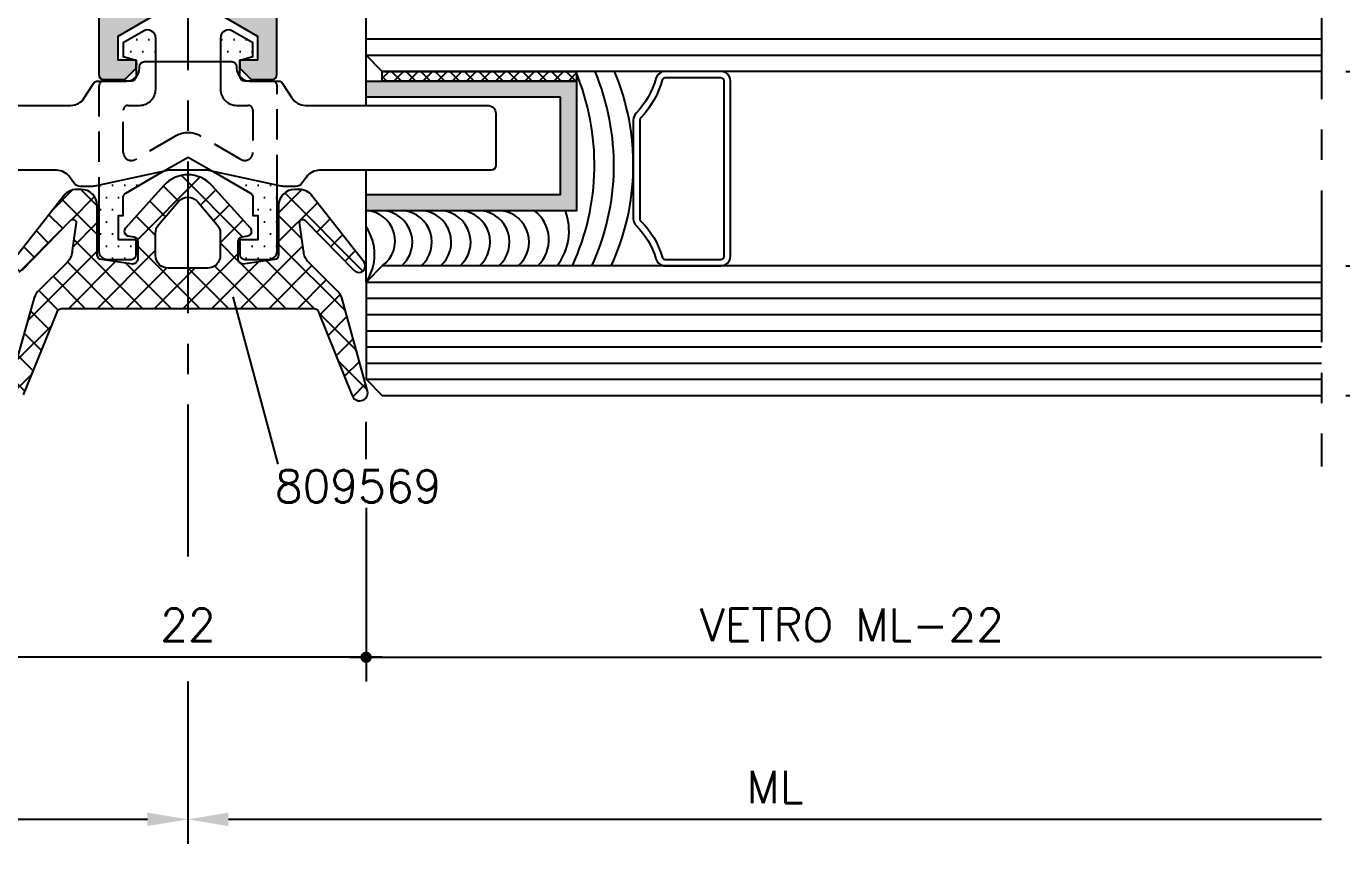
# Model space of a CAD drawing. Extents: x 0 to 1130, y -960 to 577.
# Drawn here: x 546.1 to 627.3, y -595.7 to -545.3 of the extents above; entities that cross this region are included whole.
import ezdxf

# ---------------------------------------------------------------- set-up
doc = ezdxf.new("R2010")
doc.units = 0
doc.header["$LTSCALE"] = 7.5
doc.header["$MEASUREMENT"] = 0
doc.linetypes.add('CENTER', pattern=[2, 1.25, -0.25, 0.25, -0.25])
doc.linetypes.add('HIDDEN', pattern=[0.375, 0.25, -0.125])
doc.layers.get('0').update_dxf_attribs({"linetype": 'CONTINUOUS'})
doc.layers.get('DEFPOINTS').update_dxf_attribs({"linetype": 'CONTINUOUS'})
for name, color, linetype in [('ASSI', 1, 'CENTER'), ('FILL', 8, 'CONTINUOUS'), ('FINE', 7, 'CONTINUOUS'), ('GOMMA', 3, 'CONTINUOUS'), ('GROSSA', 4, 'CONTINUOUS'), ('NASC', 7, 'HIDDEN'), ('QUOTE', 254, 'CONTINUOUS'), ('TESTO', 2, 'CONTINUOUS'), ('TRATTEGGI', 140, 'CONTINUOUS'), ('VETRO', 6, 'CONTINUOUS')]:
    doc.layers.add(name, color=color, linetype=linetype)
doc.styles.get("Standard").update_dxf_attribs({"font": 'romans.shx'})
doc.dimstyles.new('FRECCIA_1-1', dxfattribs={"dimtxt": 2, "dimasz": 2.5, "dimexe": 1.5, "dimexo": 1.5, "dimgap": 1, "dimtad": 3, "dimdsep": 46, "dimtxsty": 'Standard', "dimcen": 0, "dimclrt": 2, "dimaunit": 1, "dimadec": 0, "dimazin": 0, "dimtfac": 0.7, "dimtmove": 0, "dimatfit": 3, "dimfxl": 1, "dimtolj": 2, "dimarcsym": 0})
doc.dimstyles.new('SCALA_1-1$0', dxfattribs={"dimtxt": 2, "dimasz": 1, "dimexe": 1.5, "dimexo": 1.5, "dimgap": 1, "dimtad": 3, "dimdsep": 46, "dimtxsty": 'Standard', "dimblk1": 'PUNTO', "dimblk2": 'PUNTO', "dimsah": 1, "dimcen": 0.09, "dimclrt": 2, "dimadec": 0, "dimazin": 0, "dimtfac": 0.7, "dimtmove": 0, "dimatfit": 3, "dimldrblk": 'PUNTO', "dimfxl": 1, "dimtolj": 2, "dimarcsym": 0})

# ---------------------------------------------------------------- blocks, each defined once
blk = doc.blocks.new('PUNTO')
blk.add_line((-1, 0), (1, 0))
at = {"const_width": 0.35}
blk.add_lwpolyline([(-0.1750000000000114, 0, 1), (0.1750000000000114, 0, 1)], format="xyb", close=True, dxfattribs=at)
blk = doc.blocks.new('*D185')
at = {"layer": 'DEFPOINTS', "color": 0, "transparency": 16777216}
for p in [(545.0636726406867, -569.2443215585051), (567.0636726406864, -573.457674864868), (545.0636726406867, -584.1830775016026)]:
    blk.add_point(p, dxfattribs=at)
at = {"layer": 'QUOTE', "color": 0, "lineweight": -2, "transparency": 16777216}
for p, q in [((545.0636726406867, -570.7443215585051), (545.0636726406867, -585.6830775016026)), ((567.0636726406864, -574.957674864868), (567.0636726406864, -585.6830775016026)), ((566.0636726406864, -584.1830775016026), (546.0636726406867, -584.1830775016026))]:
    blk.add_line(p, q, dxfattribs=at)
at = {"layer": 'QUOTE', "color": 0, "lineweight": -2, "transparency": 16777216, "rotation": 180}
blk.add_blockref('PUNTO', (545.0636726406867, -584.1830775016026), dxfattribs=at)
at = {"layer": 'QUOTE', "color": 0, "lineweight": -2, "transparency": 16777216}
blk.add_blockref('PUNTO', (567.0636726406864, -584.1830775016026), dxfattribs=at)
at = {"layer": 'QUOTE', "color": 2, "transparency": 16777216, "insert": (556.0636726406865, -582.1830775016026), "char_height": 2, "attachment_point": 5}
blk.add_mtext('\\A2;22', dxfattribs=at)
blk = doc.blocks.new('*D186')
at = {"layer": 'DEFPOINTS', "color": 0, "transparency": 16777216}
for p in [(626.0636726406868, -572.4219131510699), (567.0636726406867, -573.457674864868), (626.0636726406868, -584.1830775016026)]:
    blk.add_point(p, dxfattribs=at)
at = {"layer": 'QUOTE', "color": 0, "lineweight": -2, "transparency": 16777216}
for p, q in [((567.0636726406867, -574.957674864868), (567.0636726406867, -585.6830775016026)), ((568.0636726406867, -584.1830775016026), (626.0636726406868, -584.1830775016026))]:
    blk.add_line(p, q, dxfattribs=at)
at = {"layer": 'QUOTE', "color": 0, "lineweight": -2, "transparency": 16777216, "rotation": 180}
blk.add_blockref('PUNTO', (567.0636726406867, -584.1830775016026), dxfattribs=at)
at = {"layer": 'QUOTE', "color": 2, "transparency": 16777216, "insert": (597.0636726406867, -582.1830775016026), "char_height": 2, "attachment_point": 5}
blk.add_mtext('\\A2;VETRO ML-22', dxfattribs=at)
blk = doc.blocks.new('_None')
blk = doc.blocks.new('*D188')
at = {"layer": 'DEFPOINTS', "color": 0, "transparency": 16777216}
for p in [(626.0636726406868, -572.4219131510699), (556.0636726406867, -584.1830775016026), (556.0636726406867, -594.1830775016026)]:
    blk.add_point(p, dxfattribs=at)
at = {"layer": 'QUOTE', "color": 0, "lineweight": -2, "transparency": 16777216}
for p, q in [((556.0636726406867, -585.6830775016026), (556.0636726406867, -595.6830775016026)), ((626.0636726406868, -594.1830775016026), (558.5636726406867, -594.1830775016026))]:
    blk.add_line(p, q, dxfattribs=at)
at = {"layer": 'QUOTE', "color": 0, "transparency": 16777216}
blk.add_solid([(558.5636726406867, -593.766410834936), (558.5636726406867, -594.5997441682692), (556.0636726406867, -594.1830775016026)], dxfattribs=at)
at = {"layer": 'QUOTE', "color": 2, "transparency": 16777216, "insert": (592.3136726406867, -592.1830775016026), "char_height": 2, "attachment_point": 5}
blk.add_mtext('\\A2;ML', dxfattribs=at)
blk = doc.blocks.new('*D189')
at = {"layer": 'DEFPOINTS', "color": 0, "transparency": 16777216}
for p in [(486.0636726406866, -572.4219131510699), (556.0636726406867, -584.1830775016026), (486.0636726406866, -594.1830775016026)]:
    blk.add_point(p, dxfattribs=at)
at = {"layer": 'QUOTE', "color": 0, "lineweight": -2, "transparency": 16777216}
for p, q in [((556.0636726406867, -585.6830775016026), (556.0636726406867, -595.6830775016026)), ((553.5636726406867, -594.1830775016026), (486.0636726406866, -594.1830775016026))]:
    blk.add_line(p, q, dxfattribs=at)
at = {"layer": 'QUOTE', "color": 0, "transparency": 16777216}
blk.add_solid([(553.5636726406867, -593.766410834936), (553.5636726406867, -594.5997441682692), (556.0636726406867, -594.1830775016026)], dxfattribs=at)
at = {"layer": 'QUOTE', "color": 2, "transparency": 16777216, "insert": (519.8136726406867, -592.1830775016026), "char_height": 2, "attachment_point": 5}
blk.add_mtext('\\A2;ML', dxfattribs=at)
blk = doc.blocks.new('*D192')
at = {"layer": 'DEFPOINTS', "color": 0, "transparency": 16777216}
for p in [(626.0636726406871, -560.03250693077), (626.0636726406871, -568.03250693077), (636.1655515231535, -568.03250693077)]:
    blk.add_point(p, dxfattribs=at)
at = {"layer": 'QUOTE', "color": 0, "lineweight": -2, "transparency": 16777216}
for p, q in [((627.5636726406871, -560.03250693077), (637.6655515231535, -560.03250693077)), ((636.1655515231535, -561.03250693077), (636.1655515231535, -567.03250693077)), ((627.5636726406871, -568.03250693077), (637.6655515231535, -568.03250693077))]:
    blk.add_line(p, q, dxfattribs=at)
for p, rotation in [((636.1655515231535, -560.03250693077), 90), ((636.1655515231535, -568.03250693077), 270)]:
    blk.add_blockref('PUNTO', p, dxfattribs=dict(at, rotation=rotation))
at = {"layer": 'QUOTE', "color": 2, "transparency": 16777216, "insert": (634.1655515231532, -564.03250693077), "char_height": 2, "attachment_point": 5, "rotation": 90}
blk.add_mtext('\\A2;8', dxfattribs=at)
blk = doc.blocks.new('*D193')
at = {"layer": 'DEFPOINTS', "color": 0, "transparency": 16777216}
for p in [(626.0636726406871, -548.0325069307698), (626.0636726406871, -560.03250693077), (636.1655515231535, -560.03250693077)]:
    blk.add_point(p, dxfattribs=at)
at = {"layer": 'QUOTE', "color": 0, "lineweight": -2, "transparency": 16777216}
for p, q in [((627.5636726406871, -548.0325069307698), (637.6655515231535, -548.0325069307698)), ((636.1655515231535, -549.0325069307698), (636.1655515231535, -559.03250693077)), ((627.5636726406871, -560.03250693077), (637.6655515231535, -560.03250693077))]:
    blk.add_line(p, q, dxfattribs=at)
for p, rotation in [((636.1655515231535, -548.0325069307698), 90), ((636.1655515231535, -560.03250693077), 270)]:
    blk.add_blockref('PUNTO', p, dxfattribs=dict(at, rotation=rotation))
at = {"layer": 'QUOTE', "color": 2, "transparency": 16777216, "insert": (634.1655515231532, -554.0325069307698), "char_height": 2, "attachment_point": 5, "rotation": 90}
blk.add_mtext('\\A2;12', dxfattribs=at)
blk = doc.blocks.new('*D194')
at = {"layer": 'DEFPOINTS', "color": 0, "transparency": 16777216}
for p in [(626.0636726406871, -541.5325069307698), (636.1655515231535, -541.5325069307698), (626.0636726406871, -548.0325069307698)]:
    blk.add_point(p, dxfattribs=at)
at = {"layer": 'QUOTE', "color": 0, "lineweight": -2, "transparency": 16777216}
for p, q in [((636.1655515231535, -541.5325069307698), (636.1655515231535, -533.1991735974365)), ((627.5636726406871, -541.5325069307698), (637.6655515231535, -541.5325069307698)), ((636.1655515231535, -547.0325069307698), (636.1655515231535, -542.5325069307698)), ((627.5636726406871, -548.0325069307698), (637.6655515231535, -548.0325069307698))]:
    blk.add_line(p, q, dxfattribs=at)
for p, rotation in [((636.1655515231535, -541.5325069307698), 90), ((636.1655515231535, -548.0325069307698), 270)]:
    blk.add_blockref('PUNTO', p, dxfattribs=dict(at, rotation=rotation))
at = {"layer": 'QUOTE', "color": 2, "transparency": 16777216, "insert": (633.6417419993437, -536.8658402641032), "char_height": 2, "attachment_point": 5, "rotation": 90}
blk.add_mtext('\\A2;3/3', dxfattribs=at)
blk = doc.blocks.new('*D195')
at = {"layer": 'DEFPOINTS', "color": 0, "transparency": 16777216}
for p in [(626.0636726406871, -541.5325069307698), (646.063672640687, -541.5325069307698), (626.0636726406871, -568.03250693077)]:
    blk.add_point(p, dxfattribs=at)
at = {"layer": 'QUOTE', "color": 0, "lineweight": -2, "transparency": 16777216}
for p, q in [((627.5636726406871, -541.5325069307698), (647.563672640687, -541.5325069307698)), ((646.063672640687, -567.03250693077), (646.063672640687, -542.5325069307698)), ((627.5636726406871, -568.03250693077), (647.563672640687, -568.03250693077))]:
    blk.add_line(p, q, dxfattribs=at)
for p, rotation in [((646.063672640687, -541.5325069307698), 90), ((646.063672640687, -568.03250693077), 270)]:
    blk.add_blockref('PUNTO', p, dxfattribs=dict(at, rotation=rotation))
at = {"layer": 'QUOTE', "color": 2, "transparency": 16777216, "insert": (644.0636726406867, -554.7825069307698), "char_height": 2, "attachment_point": 5, "rotation": 90}
blk.add_mtext('\\A2;27', dxfattribs=at)

msp = doc.modelspace()

# ---------------------------------------------------------------- hatches: boundary and pattern name
at = {"layer": 'FILL'}
h = msp.add_hatch(color=253, dxfattribs=at)
edge = h.paths.add_edge_path(flags=16)
edge.add_arc((533.3636726406868, -427.4325069307697), 0.2999999999999545, 89.99999999999457, 180)
edge.add_line((533.0636726406868, -427.4325069307697), (533.0636726406867, -511.2325069307697))
edge.add_arc((533.3636726406868, -511.2325069307697), 0.2999999999999545, 180, 270)
edge.add_line((533.3636726406868, -511.5325069307696), (578.7636726406868, -511.5325069307696))
edge.add_arc((578.7636726406868, -511.2325069307697), 0.2999999999999545, 270, 360)
edge.add_line((579.0636726406867, -511.2325069307697), (579.063672640687, -427.4325069307697))
edge.add_arc((578.7636726406869, -427.4325069307697), 0.2999999999999545, 0, 90)
edge.add_line((578.7636726406869, -427.1325069307698), (533.3636726406868, -427.1325069307698))
edge = h.paths.add_edge_path()
edge.add_line((540.7636726406869, -527.3325069307698), (539.8636726406868, -527.3325069307698))
edge.add_arc((539.8636726406868, -527.6325069307698), 0.2999999999999829, 90.00000000000541, 180.0000000000054)
edge.add_line((539.5636726406868, -527.6325069307698), (539.5636726406868, -527.7082428620578))
edge.add_arc((539.8636726406867, -527.7082428620578), 0.2999999999999261, 180, 225.0000000000038)
edge.add_line((539.6515406063309, -527.9203748964137), (540.1758046750427, -528.4446389651256))
edge.add_arc((540.3879367093987, -528.2325069307697), 0.2999999999999341, 224.9999999999962, 270)
edge.add_line((540.3879367093987, -528.5325069307696), (542.2636726406869, -528.5325069307696))
edge.add_arc((542.2636726406869, -528.2325069307697), 0.2999999999999545, 270, 360)
edge.add_line((542.5636726406868, -528.2325069307697), (542.5636726406867, -513.8325069307696))
edge.add_arc((542.8636726406867, -513.8325069307696), 0.2999999999999545, 90, 180, ccw=False)
edge.add_line((542.8636726406867, -513.5325069307696), (550.263672640687, -513.5325069307696))
edge.add_arc((550.263672640687, -513.8325069307696), 0.2999999999999829, -5.5138116294983774e-12, 89.9999999999946, ccw=False)
edge.add_line((550.563672640687, -513.8325069307696), (550.5636726406868, -528.2325069307697))
edge.add_arc((550.8636726406868, -528.2325069307697), 0.2999999999999829, 180.0000000000163, 270.0000000000163)
edge.add_line((550.8636726406869, -528.5325069307696), (551.4636726406869, -528.5325069307696))
edge.add_arc((551.4636726406868, -528.8325069307697), 0.3000000000000114, -1.0913936421275139e-11, 89.99999999998909, ccw=False)
edge.add_line((551.7636726406869, -528.8325069307698), (551.7636726406869, -529.4807698034587))
edge.add_arc((551.4636726406868, -529.4807698034585), 0.2999999999999972, -74.9999999999971, 0, ccw=False)
edge.add_line((551.5413183542177, -529.7705475513453), (550.7860269271562, -529.9729272792767))
edge.add_arc((550.8636726406869, -530.2627050271633), 0.299999999999927, 104.9999999999926, 179.9999999999891)
edge.add_line((550.563672640687, -530.2627050271633), (550.5636726406868, -548.2325069307697))
edge.add_arc((550.8636726406868, -548.2325069307697), 0.2999999999999972, 179.9999999999864, 269.9999999999919)
edge.add_line((550.8636726406868, -548.5325069307696), (552.1636726406869, -548.5325069307695))
edge.add_line((552.1636726406869, -548.5325069307696), (552.8636726406868, -547.8325069307697))
edge.add_line((552.8636726406868, -547.8325069307696), (552.8636726406868, -547.3325069307696))
edge.add_line((552.8636726406868, -547.3325069307696), (551.7636726406868, -547.3325069307696))
edge.add_line((551.7636726406868, -547.3325069307696), (551.7636726406868, -545.8604125499058))
edge.add_line((551.7636726406868, -545.860412549906), (554.0636726406868, -544.5325069307697))
edge.add_line((554.0636726406868, -544.5325069307696), (554.0636726406868, -532.5325069307696))
edge.add_arc((556.0636726406868, -532.5325069307696), 2, 0, 180, ccw=False)
edge.add_line((558.0636726406868, -532.5325069307696), (558.0636726406868, -544.5325069307696))
edge.add_line((558.0636726406868, -544.5325069307696), (560.3636726406868, -545.8604125499058))
edge.add_line((560.3636726406868, -545.860412549906), (560.3636726406868, -547.3325069307697))
edge.add_line((560.3636726406868, -547.3325069307696), (559.2636726406868, -547.3325069307696))
edge.add_line((559.2636726406868, -547.3325069307696), (559.2636726406868, -547.8325069307696))
edge.add_line((559.2636726406868, -547.8325069307696), (559.9636726406867, -548.5325069307695))
edge.add_line((559.9636726406867, -548.5325069307696), (561.2636726406869, -548.5325069307696))
edge.add_arc((561.2636726406869, -548.2325069307697), 0.2999999999999403, 269.9999999999972, 360.0000000000027)
edge.add_line((561.5636726406868, -548.2325069307697), (561.5636726406868, -530.2627050271635))
edge.add_arc((561.2636726406868, -530.2627050271635), 0.3000000000000398, 1.085629331272737e-11, 75.00000000001305)
edge.add_line((561.3413183542175, -529.9729272792767), (560.5860269271561, -529.7705475513454))
edge.add_arc((560.6636726406869, -529.4807698034587), 0.300000000000004, 179.9999999999891, 254.9999999999945, ccw=False)
edge.add_line((560.3636726406869, -529.4807698034585), (560.3636726406868, -529.3325069307696))
edge.add_line((560.3636726406868, -529.3325069307696), (560.3636726406868, -528.8325069307697))
edge.add_arc((560.6636726406869, -528.8325069307698), 0.3000000000000682, 90, 180, ccw=False)
edge.add_line((560.6636726406869, -528.5325069307696), (561.2636726406869, -528.5325069307696))
edge.add_arc((561.2636726406868, -528.2325069307697), 0.2999999999999829, 270.0000000000054, 359.9999999999946)
edge.add_line((561.5636726406868, -528.2325069307697), (561.5636726406868, -513.8325069307696))
edge.add_arc((561.8636726406868, -513.8325069307696), 0.2999999999999829, 90.0000000000054, 180.0000000000054, ccw=False)
edge.add_line((561.8636726406868, -513.5325069307696), (569.2636726406871, -513.5325069307696))
edge.add_arc((569.2636726406871, -513.8325069307696), 0.2999999999999545, 0, 90, ccw=False)
edge.add_line((569.5636726406871, -513.8325069307696), (569.563672640687, -528.2325069307697))
edge.add_arc((569.8636726406869, -528.2325069307697), 0.3000000000000114, 180.0000000000109, 270.0000000000109)
edge.add_line((569.863672640687, -528.5325069307696), (571.7394085719751, -528.5325069307696))
edge.add_arc((571.739408571975, -528.2325069307697), 0.2999999999999829, 270.0000000000135, 315.0000000000134)
edge.add_line((571.951540606331, -528.4446389651256), (572.4758046750429, -527.9203748964138))
edge.add_arc((572.2636726406869, -527.7082428620579), 0.3000000000000245, 315.0000000000057, 360.0000000000055)
edge.add_line((572.563672640687, -527.7082428620579), (572.563672640687, -527.6325069307698))
edge.add_arc((572.2636726406869, -527.6325069307698), 0.3000000000000398, 5.428146656363683e-12, 90.00000000000541)
edge.add_line((572.2636726406869, -527.3325069307698), (571.363672640687, -527.3325069307698))
edge.add_arc((571.3636726406869, -527.0325069307697), 0.3000000000000398, 180.0000000000054, 270.0000000000054, ccw=False)
edge.add_line((571.063672640687, -527.0325069307697), (571.063672640687, -523.8325069307698))
edge.add_arc((571.3636726406869, -523.8325069307698), 0.3000000000000398, 89.9999999999946, 179.9999999999946, ccw=False)
edge.add_line((571.363672640687, -523.5325069307698), (573.0136726406869, -523.5325069307698))
edge.add_arc((573.0136726406869, -523.2325069307698), 0.3000000000000398, 269.9999999999946, 359.9999999999946)
edge.add_line((573.313672640687, -523.2325069307698), (573.313672640687, -522.3325069307698))
edge.add_arc((573.613672640687, -522.3325069307698), 0.3000000000000682, 90, 180, ccw=False)
edge.add_line((573.613672640687, -522.0325069307697), (574.1796980444713, -522.0325069307697))
edge.add_line((574.1796980444713, -522.0325069307697), (575.313672640687, -521.3778063923904))
edge.add_line((575.313672640687, -521.3778063923904), (576.4476472369025, -522.0325069307696))
edge.add_line((576.4476472369025, -522.0325069307696), (577.0136726406869, -522.0325069307697))
edge.add_arc((577.0136726406869, -522.3325069307698), 0.3000000000000114, 1.0913936421275139e-11, 90.00000000000807, ccw=False)
edge.add_line((577.313672640687, -522.3325069307697), (577.313672640687, -523.2325069307698))
edge.add_arc((577.6136726406869, -523.2325069307698), 0.2999999999999403, 179.9999999999973, 270.0000000000027)
edge.add_line((577.6136726406869, -523.5325069307697), (579.2636726406869, -523.5325069307697))
edge.add_arc((579.2636726406869, -523.8325069307698), 0.3000000000000682, 0, 90, ccw=False)
edge.add_line((579.563672640687, -523.8325069307698), (579.563672640687, -527.0325069307697))
edge.add_arc((579.2636726406869, -527.0325069307696), 0.300000000000054, 269.99999999999727, 359.99999999999187, ccw=False)
edge.add_line((579.2636726406869, -527.3325069307698), (578.3636726406869, -527.3325069307698))
edge.add_arc((578.3636726406869, -527.6325069307698), 0.2999999999999972, 90.00000000000813, 180.0000000000027)
edge.add_line((578.063672640687, -527.6325069307698), (578.0636726406868, -527.7082428620578))
edge.add_arc((578.3636726406868, -527.7082428620577), 0.2999999999999829, 180.0000000000244, 225.0000000000288)
edge.add_line((578.151540606331, -527.9203748964137), (578.675804675043, -528.4446389651257))
edge.add_arc((578.8879367093989, -528.2325069307699), 0.2999999999998437, 224.9999999999904, 269.9999999999864)
edge.add_line((578.8879367093988, -528.5325069307697), (580.7636726406868, -528.5325069307697))
edge.add_arc((580.7636726406868, -528.2325069307697), 0.3000000000000682, 270, 360)
edge.add_line((581.0636726406868, -528.2325069307697), (581.063672640687, -424.5325069307697))
edge.add_arc((580.063672640687, -424.5325069307697), 0.9999999999999858, 0, 90.00000000000081)
edge.add_line((580.0636726406868, -423.5325069307697), (532.0636726406868, -423.5325069307697))
edge.add_arc((532.0636726406868, -424.5325069307697), 1, 90, 179.9999999999968)
edge.add_line((531.0636726406868, -424.5325069307696), (531.0636726406867, -528.2325069307697))
edge.add_arc((531.3636726406868, -528.2325069307697), 0.2999999999999829, 179.9999999999946, 269.9999999999946)
edge.add_line((531.3636726406868, -528.5325069307696), (533.2394085719749, -528.5325069307696))
edge.add_arc((533.2394085719748, -528.2325069307697), 0.2999999999999829, 270.0000000000054, 315)
edge.add_line((533.4515406063308, -528.4446389651257), (533.9758046750428, -527.9203748964139))
edge.add_arc((533.7636726406868, -527.7082428620579), 0.3000000000000346, 315.0000000000077, 360.0000000000163)
edge.add_line((534.0636726406868, -527.7082428620578), (534.0636726406868, -527.6325069307698))
edge.add_arc((533.7636726406869, -527.6325069307698), 0.2999999999999545, 0, 90)
edge.add_line((533.7636726406869, -527.3325069307698), (532.8636726406868, -527.3325069307698))
edge.add_arc((532.8636726406868, -527.0325069307697), 0.2999999999999829, 179.9999999999946, 269.9999999999946, ccw=False)
edge.add_line((532.5636726406868, -527.0325069307697), (532.5636726406868, -523.8325069307698))
edge.add_arc((532.8636726406868, -523.8325069307698), 0.2999999999999829, 90.0000000000054, 180.0000000000054, ccw=False)
edge.add_line((532.8636726406868, -523.5325069307698), (534.5136726406869, -523.5325069307698))
edge.add_arc((534.5136726406868, -523.2325069307699), 0.2999999999998835, 270.0000000000054, 360.0000000000136)
edge.add_line((534.8136726406867, -523.2325069307698), (534.8136726406867, -522.3325069307697))
edge.add_arc((535.1136726406867, -522.3325069307698), 0.3000000000000114, 89.99999999998909, 179.9999999999891, ccw=False)
edge.add_line((535.1136726406868, -522.0325069307697), (535.6796980444711, -522.0325069307696))
edge.add_line((535.6796980444711, -522.0325069307696), (536.8136726406867, -521.3778063923904))
edge.add_line((536.8136726406867, -521.3778063923904), (537.9476472369024, -522.0325069307697))
edge.add_line((537.9476472369024, -522.0325069307697), (538.5136726406867, -522.0325069307697))
edge.add_arc((538.5136726406867, -522.3325069307698), 0.3000000000000682, 0, 90, ccw=False)
edge.add_line((538.8136726406867, -522.3325069307698), (538.8136726406867, -523.2325069307698))
edge.add_arc((539.1136726406867, -523.2325069307698), 0.3000000000000398, 180.0000000000054, 270.0000000000054)
edge.add_line((539.1136726406868, -523.5325069307698), (540.7636726406869, -523.5325069307698))
edge.add_arc((540.7636726406868, -523.8325069307698), 0.3000000000000114, -1.0913936421275139e-11, 89.99999999998909, ccw=False)
edge.add_line((541.0636726406868, -523.8325069307698), (541.0636726406868, -527.0325069307697))
edge.add_arc((540.7636726406868, -527.0325069307698), 0.3000000000000114, -89.99999999998909, 1.0913936421275139e-11, ccw=False)
edge = h.paths.add_edge_path(flags=16)
edge.add_line((532.5636726406868, -520.656118554652), (532.5636726406868, -513.8325069307696))
edge.add_arc((532.8636726406868, -513.8325069307696), 0.2999999999999545, 90, 180, ccw=False)
edge.add_line((532.8636726406868, -513.5325069307696), (540.7636726406867, -513.5325069307696))
edge.add_arc((540.7636726406867, -513.8325069307697), 0.3000000000000398, 5.4001247917767614e-12, 90.0000000000054, ccw=False)
edge.add_line((541.0636726406867, -513.8325069307696), (541.0636726406868, -520.6561185571547))
edge.add_arc((540.5636726406868, -520.6561185571547), 0.4999999999999716, -120.00000010754701, 3.183231456205249e-12, ccw=False)
edge.add_line((540.3136726398741, -521.0891312585777), (537.313672651524, -519.3570804502267))
edge.add_arc((536.8136726515239, -520.2231058540112), 1.000000000000024, 59.99999999999704, 119.9999999999957)
edge.add_line((536.313672651524, -519.3570804502267), (533.313672639874, -521.0891312570135))
edge.add_arc((533.0636726406867, -520.656118554652), 0.4999999999999514, 180, 299.9999998924501, ccw=False)
edge = h.paths.add_edge_path(flags=16)
edge.add_line((560.0636726406868, -526.5325069307696), (560.0636726406868, -513.5325069307696))
edge.add_line((560.0636726406868, -513.5325069307696), (552.063672640687, -513.5325069307696))
edge.add_line((552.063672640687, -513.5325069307696), (552.0636726406868, -526.5325069307697))
edge.add_arc((552.5636726406868, -526.5325069307698), 0.5, 180, 270)
edge.add_line((552.5636726406868, -527.0325069307698), (559.5636726406868, -527.0325069307697))
edge.add_arc((559.5636726406868, -526.5325069307696), 0.5, 270, 360)
edge = h.paths.add_edge_path(flags=16)
edge.add_arc((575.3136726298496, -520.2231058540112), 1.000000000000012, 59.99999999999733, 119.99999999999679, ccw=False)
edge.add_line((575.8136726298497, -519.3570804502267), (578.8136726414997, -521.0891312570134))
edge.add_arc((579.063672640687, -520.656118554652), 0.5000000000000115, 240.0000001075445, 359.9999999999968)
edge.add_line((579.563672640687, -520.656118554652), (579.563672640687, -513.8325069307696))
edge.add_arc((579.2636726406869, -513.8325069307696), 0.3000000000000398, 5.428146656363683e-12, 90.00000000000541)
edge.add_line((579.2636726406869, -513.5325069307696), (571.363672640687, -513.5325069307698))
edge.add_arc((571.363672640687, -513.8325069307697), 0.2999999999999545, 90, 180)
edge.add_line((571.0636726406871, -513.8325069307697), (571.0636726406868, -520.6561185571547))
edge.add_arc((571.5636726406868, -520.6561185571547), 0.5000000000000426, 180.0000000000016, 300.0000001075488)
edge.add_line((571.8136726414997, -521.0891312585777), (574.8136726298497, -519.3570804502267))
h = msp.add_hatch(dxfattribs=at)
h.set_pattern_fill('DOTS', color=2, scale=12, angle=-1.272221872585407e-14, style=0)
h.set_pattern_definition([(360, (71.40848468826312, 17.93861593367751), (0.3750000000000002, 0.7499999999999999), [0, -0.75])])
h.paths.add_polyline_path([(561.5727186886087, -559.1325069307698), (561.5727186886087, -555.0571279740354), (557.6312731746254, -554.2193478675732), (559.9227186886086, -555.542314551905, -0.2679491924312316), (560.0727186886087, -555.8021221730405), (560.0727186886083, -556.9325069307696), (560.3727186886088, -556.9325069307696), (560.3727186886085, -558.4325069307695), (559.2727186886086, -558.4325069307696), (559.2727186886085, -559.3325069307697, 0.4142135623729841), (559.5727186886086, -559.6325069307696), (561.0727186886087, -559.6325069307696, 0.4142135623730284)])
h.paths.add_polyline_path([(559.2743206212617, -548.3634680903679, -0.02585274581220751), (559.2727186886085, -548.3325069307697), (559.2727186886085, -547.3325069307697), (560.0727186886087, -547.1181475768248), (560.0727186886086, -546.2645577383388), (558.8227186886087, -545.5428699018518, 0.5773502691896949), (558.0727186886087, -545.9758826037439), (558.0727186886087, -547.4325069307698), (558.7727186886034, -547.4325069307698, -0.4142135623730951), (559.0727186886033, -547.7325069307698), (559.0727186886033, -547.8325069307698, 0.1834566832235872)])
h.paths.add_polyline_path([(553.3727186886035, -547.4325069307698), (554.0727186886087, -547.4325069307698), (554.0727186886087, -545.9758826037438, 0.5773502691896942), (553.3227186886086, -545.5428699018515), (552.0727186886087, -546.2645577383389), (552.0727186886087, -547.1181475768246), (552.8727186886086, -547.3325069307697), (552.8727186886086, -548.3325069307697, -0.02585274580096934), (552.8711167559569, -548.3634680903544, 0.1834566832177829), (553.0727186886033, -547.8325069307698), (553.0727186886033, -547.7325069307698, -0.4142135623732061)])
h.paths.add_polyline_path([(552.5727186886085, -559.6325069307696, 0.4142135623732061), (552.8727186886086, -559.3325069307696), (552.8727186886085, -558.4325069307695), (551.7727186886085, -558.4325069307696), (551.7727186886085, -556.9325069307696), (552.0727186886087, -556.9325069307696), (552.0727186886087, -555.8021221730402, -0.2679491924311888), (552.2227186886087, -555.542314551905), (554.5141642025981, -554.2193478675697), (550.5727186886086, -555.057127974033), (550.5727186886087, -559.1325069307696, 0.4142135623730951), (551.0727186886087, -559.6325069307696)])
msp.add_hatch(color=253, dxfattribs=at).paths.add_polyline_path([(580.0636726406868, -548.6325069307704), (567.0636726406868, -548.63250693077), (567.0636726406868, -549.63250693077), (579.0636726406867, -549.6325069307703), (579.0636726406866, -555.6325069307703), (567.0636726406866, -555.63250693077), (567.0636726406866, -556.63250693077), (580.0636726406865, -556.6325069307704)])
h = msp.add_hatch(dxfattribs=at)
h.set_pattern_fill('ANSI37', color=137, scale=10, angle=-1.272221872585407e-14, style=0)
h.set_pattern_definition([(44.99999999999999, (418.3994393335507, -413.6564330886483), (-0.8838834764831842, 0.8838834764831845), []), (135, (418.3994393335507, -413.6564330886483), (-0.8838834764831845, -0.8838834764831842), [])])
edge = h.paths.add_edge_path(flags=16)
edge.add_line((554.0636726406868, -559.378764354686), (554.0636726406868, -558.0202872971807))
edge.add_arc((554.8636726406869, -558.0202872971806), 0.8000000000000114, 139.8205826677801, 180.0000000000102, ccw=False)
edge.add_line((554.2524503602502, -557.5041406863248), (555.4524503602503, -556.083097282964))
edge.add_arc((556.0636726406868, -556.5992438938199), 0.8000000000000635, 40.17941733223029, 139.8205826677697, ccw=False)
edge.add_line((556.6748949211234, -556.083097282964), (557.8748949211233, -557.5041406863248))
edge.add_arc((557.2636726406868, -558.0202872971807), 0.8000000000000635, 0, 40.17941733223029, ccw=False)
edge.add_line((558.0636726406868, -558.0202872971807), (558.0636726406868, -559.378764354686))
edge.add_arc((557.2636726406869, -559.378764354686), 0.7999999999999545, -90, 0, ccw=False)
edge.add_line((557.2636726406869, -560.178764354686), (554.8636726406868, -560.178764354686))
edge.add_arc((554.8636726406868, -559.378764354686), 0.7999999999999545, 180, 270, ccw=False)
edge = h.paths.add_edge_path()
edge.add_arc((559.6941921479616, -557.8996926063364), 0.299999999999993, 284.9999999999977, 400.1794173322278)
edge.add_line((559.9234005031253, -557.7061376272654), (557.5482113039142, -555.0751487523914))
edge.add_arc((556.0636726736665, -556.4153521158039), 2.000000000000002, 42.07491312967623, 137.9250863833082)
edge.add_line((554.5791340548105, -555.0751487397728), (552.2039447782483, -557.7061376272654))
edge.add_arc((552.4331531334121, -557.8996926063364), 0.2999999999999946, 139.8205826677721, 255.0000000000024)
edge.add_line((552.3555074198813, -558.1894703542231), (552.7413183542175, -558.2392582440234))
edge.add_arc((552.6636726406867, -558.5290359919102), 0.2999999999999829, -2.6716406864579767e-12, 74.99999999999898, ccw=False)
edge.add_line((552.9636726406867, -558.5290359919102), (552.9636726406867, -559.6184040732492))
edge.add_arc((552.6636726406867, -559.6184040732492), 0.3000000000000114, -89.99999999998909, 1.0913936421275139e-11, ccw=False)
edge.add_line((552.6636726406867, -559.9184040732491), (550.7224021293043, -559.6487831688905))
edge.add_arc((550.7636726406869, -559.3516354869372), 0.2999999999999961, 179.9999999999973, 262.0928372970385, ccw=False)
edge.add_line((550.4636726406868, -559.3516354869372), (550.4636726406868, -556.3129666079769))
edge.add_arc((549.4636726406869, -556.3129666079769), 1.000000000000014, 8.142219984546486e-13, 89.99999999999919)
edge.add_line((549.4636726406869, -555.3129666079769), (549.1974043500742, -555.3129666079769))
edge.add_arc((549.1974043500742, -556.3129666079769), 0.9999999999999716, 90.0000000000016, 144.3968410140588)
edge.add_line((548.3843356854417, -555.7307988086333), (545.1955922922767, -559.8036550489552))
edge.add_arc((545.516898096499, -560.0419040367245), 0.3999999999999917, 143.4429807367525, 316.6108600562567)
edge.add_line((545.8075800529206, -560.3166839490378), (548.8153604283742, -557.2324677651754))
edge.add_arc((548.9644071282785, -557.3658284837085), 0.2000000000000111, 0, 138.1791586892218, ccw=False)
edge.add_line((549.1644071282785, -557.3658284837085), (548.9196242596702, -559.0899217075566))
edge.add_arc((547.9196242596702, -559.0899217075565), 0.9999999999999574, -45.000000000000625, 1.5916157281026244e-12, ccw=False)
edge.add_line((548.6267310408567, -559.7970284887431), (546.7994112551966, -561.6243482744031))
edge.add_arc((547.5065180363831, -562.3314550555897), 0.999999999999998, 135.0000000000006, 169.4709598216998)
edge.add_line((546.5233556205907, -562.148721193995), (544.9391600154454, -567.7668048856174))
edge.add_arc((545.4307412233417, -567.8581718164147), 0.5000000000000013, 169.4709598216989, 345.4562696826881)
edge.add_line((545.9147193527764, -567.9837312454865), (547.9912703267667, -562.8828361589717))
edge.add_arc((548.2816572044275, -562.9581718164147), 0.299999999999956, 90, 165.4562696826883, ccw=False)
edge.add_line((548.2816572044275, -562.6581718164148), (563.8456880769461, -562.6581718164148))
edge.add_arc((563.8456880769462, -562.9581718164147), 0.3000000000000114, 14.543730317308928, 90, ccw=False)
edge.add_line((564.136074954607, -562.8828361589716), (566.1850151772993, -567.9837312454865))
edge.add_arc((566.6689933067341, -567.8581718164147), 0.4999999999999956, 194.5437303173119, 370.529040178301)
edge.add_line((567.1605745146303, -567.7668048856174), (565.6039896607831, -562.148721193995))
edge.add_arc((564.6208272449907, -562.3314550555897), 1, 10.52904017830025, 44.99999999999943)
edge.add_line((565.3279340261772, -561.6243482744031), (563.500614240517, -559.7970284887431))
edge.add_arc((564.2077210217035, -559.0899217075566), 0.9999999999999578, 179.9999999999984, 225.0000000000006, ccw=False)
edge.add_line((563.2077210217036, -559.0899217075565), (562.9629381530953, -557.3658284837084))
edge.add_arc((563.1629381530953, -557.3658284837085), 0.2000000000000171, 41.82084131077818, 180, ccw=False)
edge.add_line((563.3119848529996, -557.2324677651754), (566.328179196862, -560.3166839490378))
edge.add_arc((566.6188611532837, -560.0419040367245), 0.399999999999992, 223.3891399437433, 396.5570192632475)
edge.add_line((566.9401669575059, -559.8036550489552), (563.7430095959321, -555.7307988086333))
edge.add_arc((562.9299409312996, -556.3129666079769), 0.9999999999999846, 35.60315898594185, 89.99999999999838)
edge.add_line((562.9299409312996, -555.3129666079769), (562.6636726406869, -555.3129666079769))
edge.add_arc((562.663672640687, -556.3129666079769), 0.9999999999999858, 90.0000000000016, 180)
edge.add_line((561.663672640687, -556.3129666079769), (561.663672640687, -559.3516354869371))
edge.add_arc((561.3636726406869, -559.3516354869371), 0.3000000000000256, 277.90716270295536, 359.9999999999973, ccw=False)
edge.add_line((561.4049431520693, -559.6487831688905), (559.463672640687, -559.9184040732491))
edge.add_arc((559.4636726406869, -559.618404073249), 0.3000000000000682, 180, 270, ccw=False)
edge.add_line((559.1636726406869, -559.618404073249), (559.1636726406869, -558.5290359919102))
edge.add_arc((559.4636726406869, -558.5290359919102), 0.2999999999999829, 105.00000000000091, 180.0000000000027, ccw=False)
edge.add_line((559.3860269271561, -558.2392582440234), (559.7718378614924, -558.1894703542231))
at = {"layer": 'FINE'}
h = msp.add_hatch(dxfattribs=at)
h.set_pattern_fill('ANSI37', color=256, scale=0.2, style=0)
h.set_pattern_definition([(135.0000000000018, (651.6273452813763, -639.9999999999969), (0.4490128060534432, 0.4490128060534722), []), (45.00000000000185, (651.6273452813763, -639.9999999999969), (0.4490128060534722, -0.4490128060534432), [])])
h.paths.add_polyline_path([(580.0636726406868, -548.0325069307705), (568.0636726406868, -548.0325069307701), (568.0636726406868, -548.63250693077), (580.0636726406868, -548.6325069307704)])

# ---------------------------------------------------------------- linework, layer by layer
at = {"layer": 'ASSI'}
for p, q in [((556.0636726406867, -418.5869770888492), (556.0636726406867, -579.5147897190539)), ((626.0636726406868, -420.3761897937901), (626.0636726406868, -572.4219131510699))]:
    msp.add_line(p, q, dxfattribs=at)
at = {"layer": 'FINE'}
for p, q in [((567.0636726406868, -550.1325069307696), (567.0636726406867, -547.0325069307697)), ((567.0636726406865, -561.0325069307695), (567.0636726406873, -554.1325069307696))]:
    msp.add_line(p, q, dxfattribs=at)
for centre, radius, start, end in [((566.2127134884945, -553.7964021134383), 14.95271610451587, 335.3512043866849, 22.67321930832968), ((567.4655372283298, -553.8079672919656), 14.89988673476944, 335.3069092931708, 22.80634895555023), ((568.66553722833, -553.8079672919656), 14.89988673476938, 335.3069092931708, 22.80634895555023), ((566.9897867674549, -558.5012968934852), 1.87024999585839, 305.0431900973936, 87.73589057069734), ((567.9745367147414, -558.5694672672734), 1.949963202864883, 311.3844164114129, 83.3795791186426), ((569.1745367147413, -558.5694672672735), 1.949963202864981, 311.3844164114154, 83.37957911864581), ((570.3745367147413, -558.5694672672735), 1.949963202864934, 311.3844164114129, 83.3795791186426), ((571.5745367147413, -558.5694672672735), 1.949963202864953, 311.3844164114129, 83.3795791186426), ((572.7745367147413, -558.5694672672736), 1.949963202864973, 311.3844164114129, 83.3795791186426), ((573.9745367147414, -558.5694672672735), 1.949963202864914, 311.3844164114129, 83.37957911863936), ((575.1710155063993, -558.5640774952672), 1.956335215109105, 311.3574343174262, 80.8737723691615), ((576.0978764877996, -558.4162318677646), 2.250347233582107, 314.0911624118305, 52.43331789182606), ((576.0215550667982, -557.8673508386443), 3.572888636254685, 322.6994552284427, 20.21934219788058), ((564.5959388556681, -559.3325069307696), 2.996616430863431, 325.4373869432957, 34.56261305670427)]:
    msp.add_arc(centre, radius, start, end, dxfattribs=at)
at = {"layer": 'GOMMA'}
for points in [[(554.0727186886087, -547.4325069307698), (554.0727186886087, -545.9758826037438, 0.5773502691896287), (553.3227186886087, -545.5428699018515), (552.0727186886087, -546.2645577383388), (552.0727186886087, -547.1181475768248), (552.8727186886086, -547.3325069307697), (552.8727186886086, -548.3325069307697, -0.4142135623730951), (552.5727186886087, -548.6325069307696), (550.8727186886086, -548.6325069307696)], [(561.2727186886085, -548.6325069307696), (559.5727186886087, -548.6325069307696, -0.4142135623730951), (559.2727186886085, -548.3325069307697), (559.2727186886085, -547.3325069307697), (560.0727186886087, -547.1181475768248), (560.0727186886087, -546.2645577383388), (558.8227186886087, -545.5428699018518, 0.5773502691896192), (558.0727186886087, -545.9758826037438), (558.0727186886087, -547.4325069307698)], [(545.9147193527764, -567.9837312454865), (547.9912703267667, -562.8828361589716, -0.3416760196096879), (548.2816572044275, -562.6581718164148), (563.8456880769462, -562.6581718164147, -0.3416760196096935), (564.136074954607, -562.8828361589716), (566.1850151772993, -567.9837312454865, 0.9655649099171918), (567.1605745146303, -567.7668048856174), (565.603989660783, -562.148721193995, 0.1515524981325952), (565.3279340261772, -561.6243482744031), (563.500614240517, -559.7970284887431, -0.1989123673796671), (563.2077210217036, -559.0899217075565), (562.9629381530953, -557.3658284837085, -0.6884325576712874), (563.3119848529996, -557.2324677651754), (566.328179196862, -560.3166839490378, 0.9420877510184189), (566.9401669575059, -559.8036550489552), (563.7430095959321, -555.7307988086333, 0.2419108706047426), (562.9299409312996, -555.3129666079769), (562.6636726406869, -555.3129666079769, 0.4142135623730908), (561.663672640687, -556.3129666079769), (561.663672640687, -559.3516354869372, -0.374346454483851), (561.4049431520693, -559.6487831688905), (559.4636726406869, -559.9184040732491, -0.414213562373095), (559.1636726406869, -559.618404073249), (559.1636726406869, -558.5290359919102, -0.3394542588633844), (559.3860269271561, -558.2392582440234), (559.7718378614924, -558.1894703542231, 0.5496377061973035), (559.9234005031253, -557.7061376272654), (557.5482113039142, -555.0751487523914, 0.4444455801730053), (554.5791340548105, -555.0751487397728), (552.2039447782483, -557.7061376272654, 0.5496377061973035), (552.3555074198813, -558.1894703542231), (552.7413183542175, -558.2392582440234, -0.3394542588633843), (552.9636726406867, -558.5290359919102), (552.9636726406867, -559.618404073249, -0.414213562373095), (552.6636726406867, -559.9184040732491), (550.7224021293044, -559.6487831688905, -0.374346454483851), (550.4636726406868, -559.3516354869372), (550.4636726406869, -556.3129666079769, 0.4142135623730901), (549.4636726406869, -555.3129666079769), (549.1974043500742, -555.3129666079769, 0.2419108706047427), (548.3843356854417, -555.7307988086333), (545.1955922922767, -559.8036550489552, 0.9420877510184191)], [(550.5727186886087, -555.0571279740332), (550.5727186886087, -559.1325069307696, 0.4142135623730951), (551.0727186886087, -559.6325069307696), (552.5727186886085, -559.6325069307696, 0.4142135623730951), (552.8727186886086, -559.3325069307697), (552.8727186886086, -558.4325069307696), (551.7727186886085, -558.4325069307696), (551.7727186886085, -556.9325069307696), (552.0727186886087, -556.9325069307696), (552.0727186886087, -555.8021221730402, -0.2679491924311301), (552.2227186886086, -555.542314551905), (554.5141642025985, -554.2193478675696)], [(557.6312731746248, -554.219347867573), (559.9227186886086, -555.542314551905, -0.26794919243113), (560.0727186886087, -555.8021221730404), (560.0727186886085, -556.9325069307696), (560.3727186886086, -556.9325069307696), (560.3727186886086, -558.4325069307696), (559.2727186886087, -558.4325069307696), (559.2727186886085, -559.3325069307697, 0.4142135623730951), (559.5727186886087, -559.6325069307696), (561.0727186886087, -559.6325069307696, 0.4142135623730951), (561.5727186886087, -559.1325069307696), (561.5727186886087, -555.0571279740353)], [(545.8075800529206, -560.3166839490378), (548.8153604283742, -557.2324677651754, -0.6884325576712874), (549.1644071282785, -557.3658284837085), (548.9196242596702, -559.0899217075565, -0.1989123673796672), (548.6267310408567, -559.7970284887431), (546.7994112551966, -561.6243482744031, 0.1515524981325949), (546.5233556205907, -562.148721193995), (544.9391600154455, -567.7668048856174, 0.9655649099171906)]]:
    msp.add_lwpolyline(points, format="xyb", dxfattribs=at)
msp.add_lwpolyline([(554.0636726406868, -559.378764354686), (554.0636726406868, -558.0202872971807, -0.177134288037943), (554.2524503602502, -557.5041406863248), (555.4524503602503, -556.083097282964, -0.4644028829273307), (556.6748949211234, -556.083097282964), (557.8748949211233, -557.5041406863248, -0.1771342880379453), (558.0636726406868, -558.0202872971807), (558.0636726406868, -559.378764354686, -0.414213562373095), (557.2636726406869, -560.178764354686), (554.8636726406868, -560.178764354686, -0.414213562373094)], format="xyb", close=True, dxfattribs=at)
at = {"layer": 'GROSSA'}
for points in [[(550.563672640687, -530.2627050271633), (550.5636726406868, -548.2325069307697, 0.4142135623731177), (550.8636726406868, -548.5325069307696), (552.1636726406869, -548.5325069307696), (552.8636726406868, -547.8325069307696), (552.8636726406868, -547.3325069307696), (551.7636726406868, -547.3325069307696), (551.7636726406868, -545.860412549906), (554.0636726406868, -544.5325069307696)], [(558.0636726406868, -544.5325069307696), (560.3636726406868, -545.860412549906), (560.3636726406868, -547.3325069307696), (559.2636726406868, -547.3325069307696), (559.2636726406868, -547.8325069307696), (559.9636726406867, -548.5325069307696), (561.2636726406869, -548.5325069307696, 0.4142135623731159), (561.5636726406868, -548.2325069307697), (561.5636726406868, -530.2627050271634, 0.3394542588633856)], [(537.5727186886033, -550.1325069307696), (548.822366628299, -550.1325069307696, 0.2570008134777685), (549.6671857038533, -549.6675590119539), (550.2343785840284, -548.7719913064143, -0.2570008134777605), (550.4878243066946, -548.6325069307696), (552.2727186886034, -548.6325069307696, 0.414213562373095), (553.0727186886033, -547.8325069307697), (553.0727186886033, -547.7325069307697, -0.414213562373095), (553.3727186886033, -547.4325069307697), (558.7727186886034, -547.4325069307697, -0.414213562373095), (559.0727186886033, -547.7325069307697), (559.0727186886033, -547.8325069307697, 0.414213562373095), (559.8727186886033, -548.6325069307696), (561.6576130705121, -548.6325069307696, -0.2570008134777741), (561.9110587931783, -548.7719913064143), (562.4782516733534, -549.6675590119539, 0.2570008134777747), (563.3230707489076, -550.1325069307696), (574.5727186886033, -550.1325069307696, -0.414213562373095), (575.0727186886033, -550.6325069307696), (575.0727186886033, -553.8325069307697, -0.414213562373095), (574.7727186886034, -554.1325069307698), (564.1956565615283, -554.1325069307698, 0.2446984432290335), (563.3765045172393, -554.5589304944186), (563.1241744696356, -554.9192951489451, -0.2446984432290315), (562.714598447491, -555.1325069307698), (562.0324530333485, -555.1325069307696, -0.05240777928304128), (561.8245413425307, -555.1106545315035), (557.2535609252691, -554.1390626505494, 0.05240777928303771), (557.1911874180238, -554.1325069307695), (554.954249959183, -554.1325069307695, 0.05240777928304094), (554.8918764519378, -554.1390626505494), (550.320896034676, -555.1106545315035, -0.0524077792830395), (550.1129843438582, -555.1325069307696), (549.4308389297157, -555.1325069307696, -0.2446984432290294), (549.0212629075713, -554.9192951489451), (548.7571360844058, -554.5420829529141), (548.7689328599674, -554.5589304944186, 0.2446984432290328), (547.9497808156784, -554.1325069307698), (537.3727186886034, -554.1325069307696, -0.4142135623730813)]]:
    msp.add_lwpolyline(points, format="xyb", dxfattribs=at)
msp.add_lwpolyline([(579.0636726406867, -549.6325069307703), (567.0636726406868, -549.63250693077), (567.0636726406868, -548.63250693077), (580.0636726406868, -548.6325069307704), (580.0636726406865, -556.6325069307704), (567.0636726406866, -556.63250693077), (567.0636726406866, -555.63250693077), (579.0636726406866, -555.6325069307703)], close=True, dxfattribs=at)
at = {"layer": 'NASC'}
for points in [[(558.0727186886087, -547.4325069307698), (558.0727186886087, -549.1325069307699, 0.4142135623730951), (559.0727186886087, -550.1325069307699), (559.7727186886085, -550.1325069307699, -0.4142135623730951), (560.0727186886087, -550.4325069307698), (560.0727186886087, -553.0308408809302, -0.5773502691896287), (559.3227186886087, -553.4638535828223), (556.8227186886087, -552.0204779098482, 0.2679491924311185), (555.3227186886087, -552.0204779098482), (552.8227186886087, -553.4638535828223, -0.5773502691896192), (552.0727186886087, -553.0308408809302), (552.0727186886087, -550.4325069307698, -0.4142135623730951), (552.3727186886086, -550.1325069307699), (553.0727186886087, -550.1325069307699, 0.4142135623730783), (554.0727186886087, -549.1325069307699), (554.0727186886087, -547.4325069307698)], [(550.8727186886086, -548.6325069307696, 0.4142135623730951), (550.5727186886087, -548.9325069307698), (550.5727186886087, -555.0571279740332)], [(561.5727186886087, -555.0571279740353), (561.5727186886087, -548.9325069307698, 0.4142135623730951), (561.2727186886085, -548.6325069307696)]]:
    msp.add_lwpolyline(points, format="xyb", dxfattribs=at)
msp.add_lwpolyline([(554.5141642025985, -554.2193478675696), (556.0727186886087, -553.319516015525), (557.6312731746248, -554.219347867573)], dxfattribs=at)
at = {"layer": 'QUOTE'}
for p, q in [((558.8314892845533, -561.9347941230544), (561.6102010616332, -572.2634960411207)), ((567.0636726406867, -571.958984334768), (567.0636726406867, -569.6563001271544))]:
    msp.add_line(p, q, dxfattribs=at)
msp.add_lwpolyline([(580.0636726406868, -548.6325069307704), (568.0636726406868, -548.63250693077), (568.0636726406868, -548.0325069307701), (580.0636726406868, -548.0325069307704)], close=True, dxfattribs=at)
at = {"layer": 'TRATTEGGI'}
for p, q in [((567.0636726406867, -546.0325069307696), (626.0636726406868, -546.0325069307696)), ((567.0636726406867, -547.0325069307696), (626.0636726406868, -547.0325069307696)), ((567.0636726406867, -561.0325069307697), (626.0636726406868, -561.0325069307697)), ((567.0636726406867, -562.0325069307697), (626.0636726406868, -562.0325069307697)), ((567.0636726406867, -563.0325069307697), (626.0636726406868, -563.0325069307697)), ((567.0636726406867, -564.0325069307697), (626.0636726406868, -564.0325069307697)), ((567.0636726406867, -565.0325069307697), (626.0636726406868, -565.0325069307697)), ((567.0636726406867, -566.0325069307697), (626.0636726406868, -566.0325069307697)), ((567.0636726406867, -567.0325069307697), (626.0636726406868, -567.0325069307697))]:
    msp.add_line(p, q, dxfattribs=at)
at = {"layer": 'VETRO'}
for points in [[(626.0636726406868, -548.0325069307696), (568.0636726406867, -548.0325069307697), (567.0636726406867, -547.0325069307697), (567.0636726406867, -542.5325069307696), (568.0636726406867, -541.5325069307696), (626.0636726406868, -541.5325069307696)], [(626.0636726406868, -560.0325069307697), (568.0636726406867, -560.0325069307697), (567.0636726406867, -561.0325069307697), (567.0636726406867, -567.0325069307697), (568.0636726406867, -568.0325069307697), (626.0636726406868, -568.0325069307697)]]:
    msp.add_lwpolyline(points, dxfattribs=at)
msp.add_lwpolyline([(583.563672640694, -551.0338979293416), (583.563672640694, -557.1311159321979, 0.195029353656826), (583.7331126606134, -557.5489892426178, -0.1300678377710688), (584.9627137184709, -559.5930883484949, 0.3369082131521242), (585.5408258254959, -560.0325069307697), (588.9636726406882, -560.0325069307697, 0.4142135623730946), (589.5636726406867, -559.4325069307639), (589.5636726406867, -548.6325069307755, 0.4142135623730936), (588.9636726406882, -548.0325069307697), (585.5408258254959, -548.0325069307697, 0.3369082131521506), (584.9627137184709, -548.4719255130736, -0.1255301581426547), (583.7331126606134, -550.6160246189507, 0.1950293536568258)], format="xyb", close=True, dxfattribs=at)
at = {"layer": 'VETRO', "color": 7}
msp.add_lwpolyline([(583.9636726406882, -551.0338979293416), (583.9636726406882, -557.1311159321979, 0.1950293536567926), (584.0201526473304, -557.2704070356615, -0.1297224874854851), (585.3481217898209, -559.4860340700076, 0.336908213152085), (585.5408258254959, -559.6325069307755), (588.9636726406882, -559.6325069307755, 0.4142135623730784), (589.1636726406853, -559.4325069307639), (589.1636726406853, -548.6325069307755, 0.4142135623729952), (588.9636726406882, -548.4325069307639), (585.5408258254959, -548.4325069307639, 0.3369082131522646), (585.3481217898209, -548.5789797915319, -0.1255301581426188), (584.0201526473304, -550.894606825878, 0.1950293536568364)], format="xyb", close=True, dxfattribs=at)

# ---------------------------------------------------------------- texts
at = {"layer": 'TESTO'}
msp.add_text('809569', height=2, dxfattribs=at).set_placement((561.4277011440302, -574.6342909855786))

# ---------------------------------------------------------------- dimensions: what is measured, and where the dimension line sits
at = {"layer": 'QUOTE'}
dim = msp.add_linear_dim(base=(636.1655515231535, -541.5325069307698), p1=(626.0636726406868, -548.0325069307696), p2=(626.0636726406868, -541.5325069307696), angle=90, text='3/3', dimstyle='SCALA_1-1$0', dxfattribs=at)
dim.commit()
dim.dimension.update_dxf_attribs({"geometry": '*D194', "text_midpoint": (633.6417419993437, -536.8658402641032)})
dim = msp.add_linear_dim(base=(646.063672640687, -541.5325069307698), p1=(626.0636726406868, -568.0325069307697), p2=(626.0636726406868, -541.5325069307696), angle=90, dimstyle='SCALA_1-1$0', override={"dimdec": 0}, dxfattribs=at)
dim.commit()
dim.dimension.update_dxf_attribs({"geometry": '*D195', "text_midpoint": (644.0636726406867, -554.7825069307698)})
for base, p1, p2, picture, middle in [((636.1655515231535, -560.03250693077), (626.0636726406868, -548.0325069307696), (626.0636726406868, -560.0325069307697), '*D193', (634.1655515231532, -554.0325069307698)), ((636.1655515231535, -568.03250693077), (626.0636726406868, -560.0325069307697), (626.0636726406868, -568.0325069307697), '*D192', (634.1655515231532, -564.03250693077))]:
    dim = msp.add_linear_dim(base=base, p1=p1, p2=p2, angle=90, dimstyle='SCALA_1-1$0', dxfattribs=at)
    dim.commit()
    dim.dimension.update_dxf_attribs({"geometry": picture, "text_midpoint": middle})
dim = msp.add_linear_dim(base=(545.0636726406867, -584.1830775016026), p1=(567.0636726406864, -573.457674864868), p2=(545.0636726406867, -569.2443215585051), dimstyle='SCALA_1-1$0', dxfattribs=at)
dim.commit()
dim.dimension.update_dxf_attribs({"geometry": '*D185', "text_midpoint": (556.0636726406865, -582.1830775016026)})
for base, p1, p2, text, dimstyle, override, picture, middle in [((486.0636726406866, -594.1830775016026), (556.0636726406867, -584.1830775016026), (486.0636726406866, -572.4219131510699), 'ML', 'FRECCIA_1-1', {"dimblk2": 'None', "dimsah": 1, "dimse2": 1}, '*D189', (519.8136726406867, -592.1830775016026)), ((556.0636726406867, -594.1830775016026), (626.0636726406868, -572.4219131510699), (556.0636726406867, -584.1830775016026), 'ML', 'FRECCIA_1-1', {"dimblk1": 'None', "dimsah": 1, "dimse1": 1}, '*D188', (592.3136726406867, -592.1830775016026)), ((626.0636726406868, -584.1830775016026), (567.0636726406867, -573.457674864868), (626.0636726406868, -572.4219131510699), 'VETRO ML-22', 'SCALA_1-1$0', {"dimblk2": 'None', "dimse2": 1, "dimsd2": 0}, '*D186', (597.0636726406867, -582.1830775016026))]:
    dim = msp.add_linear_dim(base=base, p1=p1, p2=p2, text=text, dimstyle=dimstyle, override=override, dxfattribs=at)
    dim.commit()
    dim.dimension.update_dxf_attribs({"geometry": picture, "text_midpoint": middle})

doc.saveas('drawing.dxf')
